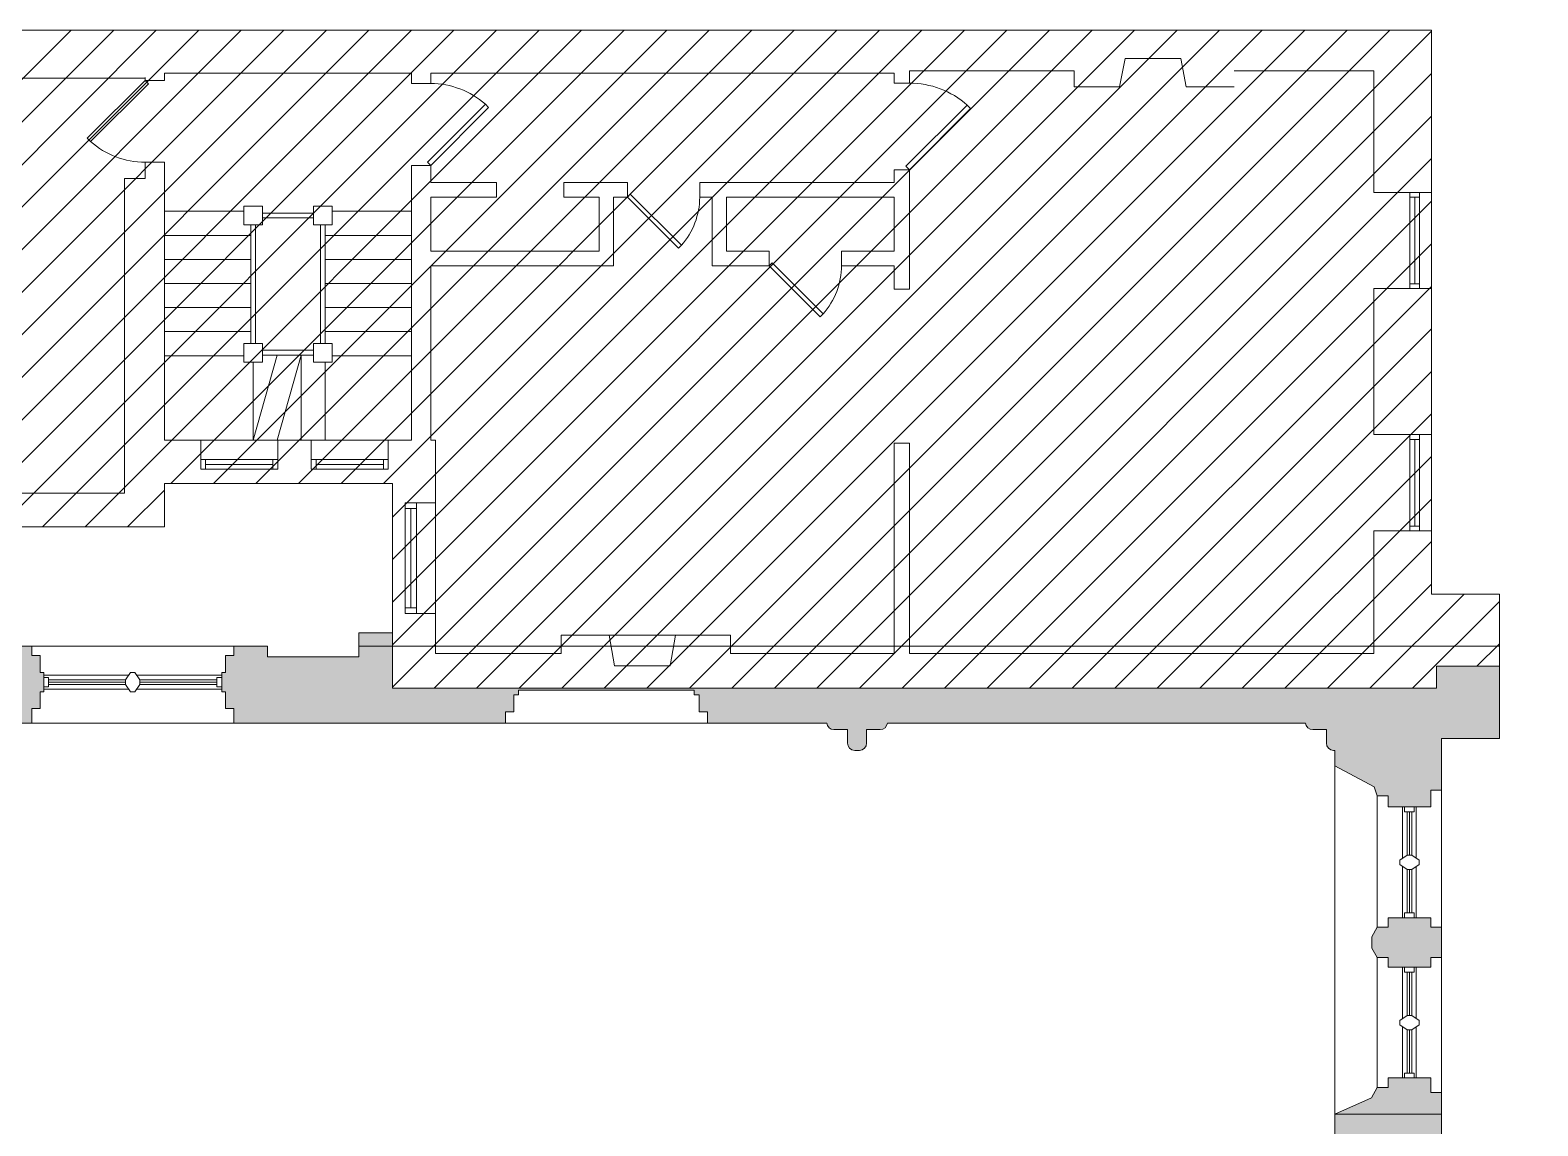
# Model space of a CAD drawing. Header units: inches. Extents: x 891 to 14187, y -1169 to 3232.
# Drawn here: x 9934 to 10560, y 2322 to 2777 of the extents above; entities that cross this region are included whole.
import ezdxf

# ---------------------------------------------------------------- set-up
doc = ezdxf.new("R2010")
doc.units = ezdxf.units.IN
doc.header["$MEASUREMENT"] = 0
for name, color, linetype, lineweight in [('A-Hatch', 7, 'Continuous', 9), ('A-RECTORY - NIC', 7, 'Continuous', 9), ('EX-EXT-CORE', 7, 'Continuous', 9), ('EX-Windows', 7, 'Continuous', 9), ('MUC-LOW_WALL', 7, 'Continuous', 9)]:
    doc.layers.add(name, color=color, linetype=linetype, lineweight=lineweight)

msp = doc.modelspace()

# ---------------------------------------------------------------- hatches: boundary and pattern name
at = {"layer": 'A-Hatch'}
h = msp.add_hatch(color=9, dxfattribs=at)
h.paths.add_polyline_path([(9479.18, 2477.93), (9481.14, 2477.93), (9481.92, 2478.03), (9482.64, 2478.33), (9483.26, 2478.81), (9483.74, 2479.43), (9484.04, 2480.15), (9484.14, 2480.93), (9484.14, 2486.57), (9489.78, 2486.57), (9490.51, 2486.66), (9491.2, 2486.93), (9491.8, 2487.36), (9492.28, 2487.92), (9492.61, 2488.57), (9492.77, 2489.3), (9538.17, 2489.3), (9538.17, 2495.27), (9541.67, 2495.27), (9541.67, 2502.28), (9543.17, 2502.28), (9543.17, 2510.28), (9541.67, 2510.28), (9541.67, 2517.3), (9538.17, 2517.3), (9538.17, 2521.3), (9504.17, 2521.3), (9504.17, 2571.53), (9500.17, 2571.53), (9500.17, 2575.53), (9489.62, 2575.53), (9489.62, 2571.53), (9485.62, 2571.53), (9485.62, 2547.59), (9484.54, 2546.51), (9478.52, 2552.53), (9477.65, 2551.43), (9476.53, 2550.57), (9475.25, 2550), (9473.86, 2549.75), (9472.46, 2549.85), (9471.12, 2550.28), (9469.93, 2551.02), (9453.57, 2534.66), (9457.1, 2531.13), (9453.57, 2527.59), (9462.35, 2518.81), (9461.49, 2517.97), (9460.87, 2516.95), (9460.52, 2515.8), (9460.46, 2514.6), (9460.7, 2513.43), (9461.21, 2512.35), (9461.98, 2511.42), (9462.95, 2510.72), (9464.07, 2510.28), (9465.26, 2510.12), (9466.45, 2510.26), (9467.57, 2510.69), (9467.54, 2489.57), (9467.64, 2488.8), (9467.94, 2488.07), (9468.42, 2487.45), (9469.04, 2486.97), (9469.76, 2486.67), (9470.54, 2486.57), (9476.18, 2486.57), (9476.18, 2480.93), (9476.28, 2480.15), (9476.58, 2479.43), (9477.06, 2478.81), (9477.68, 2478.33), (9478.41, 2478.03)])
h.paths.add_polyline_path([(9622.17, 2489.3), (9736.17, 2489.3), (9736.17, 2495.27), (9739.67, 2495.27), (9739.67, 2502.28), (9741.17, 2502.28), (9741.17, 2510.28), (9739.67, 2510.28), (9739.67, 2517.3), (9736.17, 2517.3), (9736.17, 2521.3), (9622.17, 2521.3), (9622.17, 2517.3), (9618.67, 2517.3), (9618.67, 2510.28), (9617.17, 2510.28), (9617.17, 2502.28), (9618.67, 2502.28), (9618.67, 2495.27), (9622.17, 2495.27)])
h.paths.add_polyline_path([(9934.17, 2489.3), (9934.17, 2495.27), (9937.67, 2495.27), (9937.67, 2502.28), (9939.17, 2502.28), (9939.17, 2510.28), (9937.67, 2510.28), (9937.67, 2517.3), (9934.17, 2517.3), (9934.17, 2521.3), (9820.17, 2521.3), (9820.17, 2517.3), (9816.67, 2517.3), (9816.67, 2510.28), (9815.17, 2510.28), (9815.17, 2502.28), (9816.67, 2502.28), (9816.67, 2495.27), (9820.17, 2495.27), (9820.17, 2489.3)])
msp.add_hatch(color=9, dxfattribs=at).paths.add_polyline_path([(10497.86, 2454.44), (10515.58, 2454.44), (10515.58, 2461.44), (10520.08, 2461.44), (10520.08, 2482.86), (10544.08, 2482.86), (10544.08, 2512.86), (10517.99, 2512.86), (10517.99, 2503.72), (10084.17, 2503.72), (10084.17, 2526.8), (10070.17, 2526.8), (10070.17, 2516.8), (10032.17, 2516.8), (10032.17, 2521.3), (10018.17, 2521.3), (10018.17, 2517.3), (10014.67, 2517.3), (10014.67, 2510.28), (10013.17, 2510.28), (10013.17, 2502.28), (10014.67, 2502.28), (10014.67, 2495.27), (10018.17, 2495.27), (10018.17, 2489.3), (10131, 2489.3), (10131, 2493.97), (10134.5, 2493.97), (10134.5, 2500.99), (10136.5, 2500.99), (10136.5, 2502.99), (10209.5, 2502.99), (10209.5, 2500.99), (10211.5, 2500.99), (10211.5, 2493.97), (10215, 2493.97), (10215, 2489.3), (10264.55, 2489.3), (10264.72, 2488.56), (10265.04, 2487.92), (10265.52, 2487.36), (10266.12, 2486.93), (10266.81, 2486.66), (10267.54, 2486.57), (10273.18, 2486.57), (10273.18, 2480.93), (10273.28, 2480.15), (10273.58, 2479.43), (10274.06, 2478.81), (10274.68, 2478.33), (10275.41, 2478.03), (10276.18, 2477.93), (10278.14, 2477.93), (10278.92, 2478.03), (10279.64, 2478.33), (10280.26, 2478.81), (10280.74, 2479.43), (10281.04, 2480.15), (10281.14, 2480.93), (10281.14, 2486.57), (10286.78, 2486.57), (10287.51, 2486.66), (10288.2, 2486.93), (10288.8, 2487.36), (10289.28, 2487.92), (10289.61, 2488.57), (10289.77, 2489.3), (10463.55, 2489.3), (10463.72, 2488.56), (10464.04, 2487.92), (10464.52, 2487.36), (10465.12, 2486.93), (10465.81, 2486.66), (10466.54, 2486.57), (10472.18, 2486.57), (10472.18, 2480.93), (10472.28, 2480.15), (10472.58, 2479.43), (10473.06, 2478.81), (10473.68, 2478.33), (10474.41, 2478.03), (10475.18, 2477.93), (10475.65, 2477.93), (10475.65, 2471.56), (10491.99, 2462.76), (10493.36, 2459), (10497.86, 2459)])
h = msp.add_hatch(color=9, dxfattribs=at)
h.paths.add_polyline_path([(10486.08, 1601.86), (10546.08, 1601.86), (10546.08, 1661.86), (10522.08, 1661.86), (10522.08, 1684.23), (10517.58, 1684.23), (10517.58, 1690.23), (10497.86, 1690.23), (10497.86, 1686.23), (10493.36, 1686.23), (10490.91, 1681.93), (10475.65, 1673.11), (10475.65, 1668.14), (10474.91, 1668.16), (10474.19, 1668), (10473.53, 1667.68), (10472.97, 1667.2), (10472.54, 1666.59), (10472.27, 1665.91), (10472.18, 1665.17), (10472.18, 1659.53), (10466.54, 1659.53), (10465.76, 1659.43), (10465.04, 1659.13), (10464.42, 1658.65), (10463.94, 1658.03), (10463.64, 1657.31), (10463.54, 1656.53), (10414.17, 1656.53), (10414.17, 1651.86), (10410.67, 1651.86), (10410.67, 1644.84), (10409.17, 1644.84), (10409.17, 1636.84), (10410.67, 1636.84), (10410.67, 1629.83), (10414.17, 1629.83), (10414.17, 1623.86), (10486.08, 1623.86)])
h.paths.add_polyline_path([(9862.08, 1601.86), (9896.08, 1601.86), (9896.08, 1623.86), (9934.17, 1623.86), (9934.17, 1629.83), (9937.67, 1629.83), (9937.67, 1636.84), (9939.17, 1636.84), (9939.17, 1644.84), (9937.67, 1644.84), (9937.67, 1651.86), (9934.17, 1651.86), (9934.17, 1656.53), (9820.17, 1656.53), (9820.17, 1651.86), (9816.67, 1651.86), (9816.67, 1644.84), (9815.17, 1644.84), (9815.17, 1636.84), (9816.67, 1636.84), (9816.67, 1629.83), (9820.17, 1629.83), (9820.17, 1623.86), (9862.08, 1623.86)])
h.paths.add_polyline_path([(10096.08, 1601.86), (10096.08, 1623.86), (10132.17, 1623.86), (10132.17, 1629.83), (10135.67, 1629.83), (10135.67, 1636.84), (10137.17, 1636.84), (10137.17, 1644.84), (10135.67, 1644.84), (10135.67, 1651.86), (10132.17, 1651.86), (10132.17, 1656.53), (10018.17, 1656.53), (10018.17, 1651.86), (10014.67, 1651.86), (10014.67, 1644.84), (10013.17, 1644.84), (10013.17, 1636.84), (10014.67, 1636.84), (10014.67, 1629.83), (10018.17, 1629.83), (10018.17, 1623.86), (10062.08, 1623.86), (10062.08, 1601.86)])
h.paths.add_polyline_path([(9662.08, 1601.86), (9696.08, 1601.86), (9696.08, 1623.86), (9736.17, 1623.86), (9736.17, 1629.83), (9739.67, 1629.83), (9739.67, 1636.84), (9741.17, 1636.84), (9741.17, 1644.84), (9739.67, 1644.84), (9739.67, 1651.86), (9736.17, 1651.86), (9736.17, 1656.53), (9622.17, 1656.53), (9622.17, 1651.86), (9618.67, 1651.86), (9618.67, 1644.84), (9617.17, 1644.84), (9617.17, 1636.84), (9618.67, 1636.84), (9618.67, 1629.83), (9622.17, 1629.83), (9622.17, 1623.86), (9662.08, 1623.86)])
h.paths.add_polyline_path([(10262.08, 1601.86), (10296.08, 1601.86), (10296.08, 1623.86), (10330.17, 1623.86), (10330.17, 1629.83), (10333.67, 1629.83), (10333.67, 1636.84), (10335.17, 1636.84), (10335.17, 1644.84), (10333.67, 1644.84), (10333.67, 1651.86), (10330.17, 1651.86), (10330.17, 1656.53), (10288.78, 1656.53), (10288.68, 1657.31), (10288.38, 1658.03), (10287.9, 1658.65), (10287.28, 1659.13), (10286.56, 1659.43), (10285.78, 1659.53), (10280.14, 1659.53), (10280.14, 1665.17), (10280.04, 1665.95), (10279.74, 1666.67), (10279.26, 1667.29), (10278.64, 1667.77), (10277.92, 1668.07), (10277.14, 1668.17), (10275.18, 1668.17), (10274.41, 1668.07), (10273.68, 1667.77), (10273.06, 1667.29), (10272.58, 1666.67), (10272.28, 1665.95), (10272.18, 1665.17), (10272.18, 1659.53), (10266.54, 1659.53), (10265.76, 1659.43), (10265.04, 1659.13), (10264.42, 1658.65), (10263.94, 1658.03), (10263.64, 1657.31), (10263.54, 1656.53), (10216.17, 1656.53), (10216.17, 1651.86), (10212.67, 1651.86), (10212.67, 1644.84), (10211.17, 1644.84), (10211.17, 1636.84), (10212.67, 1636.84), (10212.67, 1629.83), (10216.17, 1629.83), (10216.17, 1623.86), (10262.08, 1623.86)])
h.paths.add_polyline_path([(10497.86, 1736.23), (10517.58, 1736.23), (10517.58, 1740.23), (10522.08, 1740.23), (10522.08, 1752.82), (10517.58, 1752.82), (10517.58, 1756.82), (10497.86, 1756.82), (10497.86, 1752.82), (10493.36, 1752.82), (10491.07, 1748.85), (10491.07, 1744.19), (10493.36, 1740.23), (10497.86, 1740.23)])
h.paths.add_polyline_path([(10499.39, 1802.82), (10517.58, 1802.82), (10517.58, 1809.82), (10522.08, 1809.82), (10522.08, 1831.23), (10560.08, 1831.23), (10560.08, 1912.23), (10520.08, 1912.23), (10520.08, 1955.23), (10534.08, 1955.23), (10534.08, 1952.23), (10554.08, 1952.23), (10554.08, 1983.23), (10535.08, 1983.23), (10535.08, 1993.23), (10517.08, 1993.23), (10517.08, 2002.23), (10499.08, 2002.23), (10499.08, 2012.23), (10485.65, 2012.23), (10485.65, 2133.89), (10499.08, 2133.89), (10499.08, 2143.89), (10517.08, 2143.89), (10517.08, 2152.89), (10535.08, 2152.89), (10535.08, 2162.89), (10554.08, 2162.89), (10554.08, 2193.89), (10534.08, 2193.89), (10534.08, 2190.89), (10520.08, 2190.89), (10520.08, 2235.89), (10560.08, 2235.89), (10560.08, 2316.89), (10520.08, 2316.89), (10520.08, 2335.86), (10515.58, 2335.86), (10515.58, 2341.86), (10497.86, 2341.86), (10497.86, 2337.86), (10493.36, 2337.86), (10490.91, 2333.55), (10475.65, 2326.74), (10475.65, 2306.14), (10474.91, 2306.16), (10474.19, 2306), (10473.53, 2305.68), (10472.97, 2305.2), (10472.54, 2304.59), (10472.27, 2303.91), (10472.18, 2303.17), (10472.18, 2297.53), (10466.54, 2297.53), (10465.76, 2297.43), (10465.04, 2297.13), (10464.42, 2296.65), (10463.94, 2296.03), (10463.64, 2295.31), (10463.54, 2294.53), (10463.11, 2293.96), (10462.83, 2293.31), (10462.71, 2292.61), (10462.76, 2291.9), (10462.97, 2291.22), (10463.34, 2290.61), (10463.84, 2290.1), (10464.45, 2289.73), (10465.13, 2289.51), (10465.84, 2289.46), (10466.54, 2289.57), (10472.18, 2289.57), (10472.18, 2283.93), (10472.27, 2283.2), (10472.54, 2282.51), (10472.97, 2281.91), (10473.53, 2281.43), (10474.19, 2281.1), (10474.91, 2280.94), (10475.65, 2280.97), (10475.65, 1862.14), (10474.91, 1862.16), (10474.19, 1862), (10473.53, 1861.68), (10472.97, 1861.2), (10472.54, 1860.59), (10472.27, 1859.91), (10472.18, 1859.17), (10472.18, 1853.53), (10466.54, 1853.53), (10465.76, 1853.43), (10465.04, 1853.13), (10464.42, 1852.65), (10463.94, 1852.03), (10463.64, 1851.31), (10463.54, 1850.53), (10463.11, 1849.96), (10462.83, 1849.31), (10462.71, 1848.61), (10462.76, 1847.9), (10462.97, 1847.22), (10463.34, 1846.61), (10463.84, 1846.1), (10464.45, 1845.73), (10465.13, 1845.51), (10465.84, 1845.46), (10466.54, 1845.57), (10472.18, 1845.57), (10472.18, 1839.93), (10472.27, 1839.2), (10472.54, 1838.51), (10472.97, 1837.91), (10473.53, 1837.43), (10474.19, 1837.1), (10474.91, 1836.94), (10475.65, 1836.97), (10475.65, 1819.93), (10491.99, 1811.13), (10493.36, 1807.37), (10497.86, 1807.37), (10497.86, 1802.82)])
h.paths.add_polyline_path([(10515.58, 2387.86), (10515.58, 2391.86), (10520.08, 2391.86), (10520.08, 2404.44), (10515.58, 2404.44), (10515.58, 2408.44), (10497.86, 2408.44), (10497.86, 2404.44), (10493.36, 2404.44), (10491.07, 2400.48), (10491.07, 2395.82), (10493.36, 2391.86), (10497.86, 2391.86), (10497.86, 2387.86)])

# ---------------------------------------------------------------- linework, layer by layer
at = {"layer": 'A-RECTORY - NIC', "color": 8}
for p, q in [((9584.43, 2777.15), (10447.89, 2777.15)), ((10515.89, 2777.15), (9584.43, 2777.15)), ((9744.2, 2570.8), (9950.55, 2777.15)), ((9761.88, 2570.8), (9968.23, 2777.15)), ((9779.56, 2570.8), (9985.91, 2777.15)), ((9797.24, 2570.8), (10003.59, 2777.15)), ((9814.92, 2570.8), (10021.27, 2777.15)), ((9832.59, 2570.8), (10038.94, 2777.15)), ((9850.27, 2570.8), (10056.62, 2777.15)), ((9867.95, 2570.8), (10074.3, 2777.15)), ((9885.63, 2570.8), (10091.98, 2777.15)), ((9903.3, 2570.8), (10109.65, 2777.15)), ((9920.98, 2570.8), (10127.33, 2777.15)), ((9938.66, 2570.8), (10145.01, 2777.15)), ((9956.34, 2570.8), (10162.69, 2777.15)), ((9992.01, 2588.8), (10180.36, 2777.15)), ((10009.69, 2588.8), (10198.04, 2777.15)), ((10027.37, 2588.8), (10215.72, 2777.15)), ((10045.05, 2588.8), (10233.4, 2777.15)), ((10062.73, 2588.8), (10251.08, 2777.15)), ((10080.4, 2588.8), (10268.75, 2777.15)), ((10084.17, 2574.88), (10286.43, 2777.15)), ((10084.17, 2557.2), (10304.11, 2777.15)), ((10084.17, 2539.53), (10321.79, 2777.15)), ((10084.17, 2521.85), (10339.46, 2777.15)), ((10084.17, 2504.17), (10357.14, 2777.15)), ((10101.39, 2503.72), (10374.82, 2777.15)), ((10119.07, 2503.72), (10392.5, 2777.15)), ((10136.75, 2503.72), (10410.17, 2777.15)), ((10154.42, 2503.72), (10427.85, 2777.15)), ((10172.1, 2503.72), (10445.53, 2777.15)), ((10189.78, 2503.72), (10463.21, 2777.15)), ((10207.46, 2503.72), (10480.88, 2777.15)), ((10225.13, 2503.72), (10498.56, 2777.15)), ((10242.81, 2503.72), (10515.89, 2776.79)), ((10447.89, 2777.15), (10515.89, 2777.15)), ((10515.89, 2777.15), (10515.89, 2709.77)), ((10515.89, 2542.86), (10515.89, 2777.15)), ((10386.29, 2753.65), (10388.53, 2765.32)), ((10388.53, 2765.32), (10411.73, 2765.32)), ((10411.73, 2765.32), (10413.97, 2753.65)), ((9593.75, 2757.15), (9981.31, 2757.15)), ((9981.31, 2757.46), (9981.31, 2756.25)), ((9989.31, 2756.25), (9989.31, 2759.23)), ((9989.31, 2759.23), (10092.01, 2759.23)), ((10092.01, 2759.23), (10092.01, 2754.98)), ((10100.01, 2754.98), (10100.01, 2759.28)), ((10100.01, 2759.28), (10292.54, 2759.28)), ((10260.49, 2503.72), (10515.89, 2759.11)), ((10292.54, 2759.28), (10292.54, 2755.17)), ((10298.89, 2755.17), (10298.89, 2760.28)), ((10298.89, 2760.28), (10367.35, 2760.28)), ((10367.35, 2760.28), (10367.35, 2753.65)), ((10491.9, 2760.28), (10433.85, 2760.28)), ((10491.9, 2709.77), (10491.9, 2760.28)), ((9981.31, 2756.25), (9989.31, 2756.25)), ((10092.01, 2754.98), (10100.01, 2754.98)), ((10292.54, 2755.17), (10298.89, 2755.17)), ((10367.35, 2753.65), (10386.29, 2753.65)), ((10413.97, 2753.65), (10433.85, 2753.65)), ((10278.17, 2503.72), (10515.89, 2741.43)), ((9981.31, 2715.46), (9981.31, 2722.25)), ((9981.31, 2722.25), (9989.31, 2722.25)), ((9989.31, 2722.25), (9989.31, 2606.77)), ((10100.01, 2720.98), (10092.01, 2720.98)), ((10092.01, 2720.98), (10092.01, 2606.77)), ((10100.01, 2713.79), (10100.01, 2720.98)), ((10295.84, 2503.72), (10515.89, 2723.76)), ((9972.7, 2584.75), (9972.7, 2715.46)), ((9972.7, 2715.46), (9981.31, 2715.46)), ((10127.29, 2713.79), (10100.01, 2713.79)), ((10127.29, 2707.79), (10127.29, 2713.79)), ((10181.77, 2713.79), (10155.29, 2713.79)), ((10155.29, 2713.79), (10155.29, 2707.79)), ((10181.77, 2707.79), (10181.77, 2713.79)), ((10211.77, 2713.79), (10292.54, 2713.79)), ((10211.77, 2707.79), (10211.77, 2713.79)), ((10292.54, 2713.79), (10292.54, 2719.17)), ((10292.54, 2719.17), (10298.89, 2719.17)), ((10298.89, 2719.17), (10298.89, 2669.59)), ((10100.01, 2685.3), (10100.01, 2707.79)), ((10100.01, 2707.79), (10127.29, 2707.79)), ((10155.29, 2707.79), (10170.01, 2707.79)), ((10170.01, 2707.79), (10170.01, 2685.3)), ((10176.01, 2679.3), (10176.01, 2707.79)), ((10176.01, 2707.79), (10181.77, 2707.79)), ((10216.95, 2707.79), (10211.77, 2707.79)), ((10216.95, 2679.3), (10216.95, 2707.79)), ((10292.54, 2707.79), (10222.95, 2707.79)), ((10222.95, 2707.79), (10222.95, 2685.3)), ((10292.54, 2685.3), (10292.54, 2707.79)), ((10515.89, 2709.77), (10491.9, 2709.77)), ((10510.9, 2709.77), (10506.9, 2709.77)), ((10506.9, 2709.77), (10506.9, 2669.77)), ((10506.9, 2707.77), (10510.9, 2707.77)), ((10508.9, 2671.77), (10508.9, 2707.77)), ((10510.9, 2669.77), (10510.9, 2709.77)), ((9989.31, 2701.9), (10022.29, 2701.9)), ((10030.05, 2704), (10022.29, 2704)), ((10022.29, 2704), (10022.29, 2696.24)), ((10030.05, 2696.24), (10030.05, 2704)), ((10030.05, 2701.12), (10051.27, 2701.12)), ((10051.27, 2704), (10059.03, 2704)), ((10051.27, 2696.24), (10051.27, 2704)), ((10059.03, 2704), (10059.03, 2696.24)), ((10092.01, 2701.9), (10059.03, 2701.9)), ((10313.52, 2503.72), (10515.89, 2706.08)), ((10022.29, 2696.24), (10030.05, 2696.24)), ((10025.17, 2696.24), (10025.17, 2647.03)), ((10027.17, 2647.03), (10027.17, 2696.24)), ((10030.05, 2699.12), (10051.27, 2699.12)), ((10059.03, 2696.24), (10051.27, 2696.24)), ((10054.15, 2647.03), (10054.15, 2696.24)), ((10056.15, 2696.24), (10056.15, 2647.03)), ((9989.31, 2691.9), (10025.17, 2691.9)), ((10092.01, 2691.9), (10056.15, 2691.9)), ((10331.2, 2503.72), (10515.89, 2688.4)), ((9989.31, 2681.9), (10025.17, 2681.9)), ((10092.01, 2681.9), (10056.15, 2681.9)), ((10170.01, 2685.3), (10100.01, 2685.3)), ((10222.95, 2685.3), (10240.67, 2685.3)), ((10240.67, 2685.3), (10240.67, 2679.3)), ((10270.67, 2679.3), (10270.67, 2685.3)), ((10270.67, 2685.3), (10292.54, 2685.3)), ((10100.01, 2606.77), (10100.01, 2679.3)), ((10100.01, 2679.3), (10176.01, 2679.3)), ((10240.67, 2679.3), (10216.95, 2679.3)), ((10292.54, 2679.3), (10270.67, 2679.3)), ((10292.54, 2669.59), (10292.54, 2679.3)), ((9989.31, 2671.9), (10025.17, 2671.9)), ((10092.01, 2671.9), (10056.15, 2671.9)), ((10298.89, 2669.59), (10292.54, 2669.59)), ((10348.88, 2503.72), (10515.89, 2670.72)), ((10515.89, 2669.77), (10491.9, 2669.77)), ((10491.9, 2669.77), (10491.9, 2609.11)), ((10506.9, 2671.77), (10510.9, 2671.77)), ((10506.9, 2669.77), (10510.9, 2669.77)), ((10515.89, 2609.11), (10515.89, 2669.77)), ((9989.31, 2661.9), (10025.17, 2661.9)), ((10092.01, 2661.9), (10056.15, 2661.9)), ((9989.31, 2651.9), (10025.17, 2651.9)), ((10092.01, 2651.9), (10056.15, 2651.9)), ((10366.55, 2503.72), (10515.89, 2653.05)), ((10030.05, 2647.03), (10022.29, 2647.03)), ((10022.29, 2647.03), (10022.29, 2639.27)), ((10030.05, 2639.27), (10030.05, 2647.03)), ((10030.05, 2644.15), (10051.27, 2644.15)), ((10051.27, 2647.03), (10059.03, 2647.03)), ((10051.27, 2639.27), (10051.27, 2647.03)), ((10059.03, 2647.03), (10059.03, 2639.27)), ((9989.31, 2641.9), (10022.29, 2641.9)), ((10022.29, 2639.27), (10030.05, 2639.27)), ((10026.17, 2606.77), (10036.17, 2642.15)), ((10026.17, 2639.27), (10026.17, 2606.77)), ((10030.05, 2642.15), (10051.27, 2642.15)), ((10046.17, 2642.15), (10036.17, 2606.77)), ((10046.17, 2606.77), (10046.17, 2642.15)), ((10059.03, 2639.27), (10051.27, 2639.27)), ((10056.17, 2639.27), (10056.17, 2606.77)), ((10092.01, 2641.9), (10059.03, 2641.9)), ((10384.23, 2503.72), (10515.89, 2635.37)), ((10401.91, 2503.72), (10515.89, 2617.69)), ((9989.31, 2606.77), (10004.39, 2606.77)), ((10036.39, 2606.77), (10004.39, 2606.77)), ((10004.39, 2606.77), (10004.39, 2598.77)), ((10050.35, 2606.77), (10036.39, 2606.77)), ((10036.39, 2606.77), (10036.39, 2598.77)), ((10082.35, 2606.77), (10050.35, 2606.77)), ((10050.35, 2598.77), (10050.35, 2606.77)), ((10092.01, 2606.77), (10082.35, 2606.77)), ((10082.35, 2606.77), (10082.35, 2598.77)), ((10102.01, 2606.77), (10100.01, 2606.77)), ((10102.01, 2580.8), (10102.01, 2606.77)), ((10491.9, 2609.11), (10515.89, 2609.11)), ((10510.9, 2609.11), (10506.9, 2609.11)), ((10506.9, 2609.11), (10506.9, 2569.11)), ((10506.9, 2607.11), (10510.9, 2607.11)), ((10508.9, 2571.11), (10508.9, 2607.11)), ((10510.9, 2569.11), (10510.9, 2609.11)), ((10292.54, 2518.14), (10292.54, 2605.59)), ((10292.54, 2605.59), (10298.89, 2605.59)), ((10298.89, 2605.59), (10298.89, 2518.14)), ((10036.39, 2598.77), (10004.39, 2598.77)), ((10004.39, 2598.77), (10004.39, 2594.77)), ((10004.39, 2594.77), (10036.39, 2594.77)), ((10006.39, 2598.77), (10006.39, 2594.77)), ((10006.39, 2596.77), (10034.39, 2596.77)), ((10034.39, 2598.77), (10034.39, 2594.77)), ((10036.39, 2594.77), (10036.39, 2598.77)), ((10082.35, 2598.77), (10050.35, 2598.77)), ((10050.35, 2598.77), (10050.35, 2594.77)), ((10050.35, 2594.77), (10082.35, 2594.77)), ((10052.35, 2598.77), (10052.35, 2594.77)), ((10052.35, 2596.77), (10080.35, 2596.77)), ((10080.35, 2598.77), (10080.35, 2594.77)), ((10082.35, 2594.77), (10082.35, 2598.77)), ((10419.59, 2503.72), (10515.89, 2600.01)), ((9989.31, 2570.8), (9989.31, 2588.8)), ((9989.31, 2588.8), (10084.17, 2588.8)), ((10084.17, 2588.8), (10084.17, 2503.72)), ((9591.45, 2584.75), (9972.7, 2584.75)), ((9974.01, 2570.8), (9989.31, 2586.09)), ((10437.27, 2503.72), (10515.89, 2582.34)), ((10089.31, 2534.8), (10089.31, 2580.8)), ((10089.31, 2580.8), (10094.01, 2580.8)), ((10094.01, 2578.45), (10089.31, 2578.45)), ((10091.66, 2537.16), (10091.66, 2578.45)), ((10094.01, 2580.8), (10102.01, 2580.8)), ((10094.01, 2580.8), (10094.01, 2534.8)), ((10102.01, 2580.8), (10102.01, 2534.8)), ((9580.92, 2570.8), (9989.31, 2570.8)), ((10491.9, 2518.14), (10491.9, 2569.11)), ((10491.9, 2569.11), (10515.89, 2569.11)), ((10506.9, 2571.11), (10510.9, 2571.11)), ((10506.9, 2569.11), (10510.9, 2569.11)), ((10515.89, 2569.11), (10515.89, 2542.86)), ((10454.94, 2503.72), (10515.89, 2564.66)), ((10472.62, 2503.72), (10515.89, 2546.98)), ((10490.3, 2503.72), (10529.44, 2542.86)), ((10507.98, 2503.72), (10544.08, 2539.82)), ((10544.08, 2542.86), (10515.89, 2542.86)), ((10544.08, 2512.86), (10544.08, 2542.86)), ((10094.01, 2537.16), (10089.31, 2537.16)), ((10094.01, 2534.8), (10089.31, 2534.8)), ((10094.01, 2534.8), (10102.01, 2534.8)), ((10102.01, 2534.8), (10102.01, 2518.14)), ((10154.13, 2518.14), (10154.13, 2525.77)), ((10154.13, 2525.77), (10174.08, 2525.77)), ((10174.08, 2525.77), (10201.75, 2525.77)), ((10174.08, 2525.77), (10176.31, 2513.1)), ((10199.52, 2513.1), (10201.75, 2525.77)), ((10201.75, 2525.77), (10224.63, 2525.77)), ((10224.63, 2525.77), (10224.63, 2518.14)), ((10534.79, 2512.86), (10544.08, 2522.14)), ((10102.01, 2518.14), (10154.13, 2518.14)), ((10176.31, 2513.1), (10199.52, 2513.1)), ((10224.63, 2518.14), (10292.54, 2518.14)), ((10298.89, 2518.14), (10491.9, 2518.14)), ((10517.99, 2503.72), (10517.99, 2512.86)), ((10517.99, 2512.86), (10544.08, 2512.86)), ((10084.17, 2503.72), (10112.17, 2503.72)), ((10112.17, 2503.72), (10517.99, 2503.72))]:
    msp.add_line(p, q, dxfattribs=at)
for points in [[(9981.31, 2756.25), (9957.27, 2732.21), (9958.61, 2730.87), (9982.65, 2754.91)], [(9981.31, 2756.25), (9957.27, 2732.21), (9958.61, 2730.87), (9982.65, 2754.91)], [(10100.01, 2720.98), (10124.05, 2745.02), (10122.72, 2746.36), (10098.68, 2722.31)], [(10298.89, 2719.17), (10324.34, 2744.63), (10322.93, 2746.04), (10297.47, 2720.58)], [(10181.77, 2707.79), (10202.98, 2686.58), (10204.16, 2687.76), (10182.94, 2708.97)], [(10240.67, 2679.3), (10261.88, 2658.09), (10263.06, 2659.27), (10241.85, 2680.48)]]:
    msp.add_lwpolyline(points, close=True, dxfattribs=at)
for centre, radius, start, end in [((10099.94, 2720.58), 34.4, 48.53467, 89.87623), ((10298.81, 2718.74), 36.43, 48.53467, 89.87623), ((9981.39, 2756.65), 34.4, 228.53467, 269.87623), ((9981.39, 2756.65), 34.4, 228.53467, 269.87623), ((10181.41, 2707.86), 30.36, 318.53467, 359.87623), ((10240.31, 2679.37), 30.36, 318.53467, 359.87623)]:
    msp.add_arc(centre, radius, start, end, dxfattribs=at)
at = {"layer": 'EX-EXT-CORE', "color": 8}
for p, q in [((10070.17, 2521.3), (10544.08, 2521.3)), ((10463.55, 2489.3), (10289.77, 2489.3))]:
    msp.add_line(p, q, dxfattribs=at)
at = {"layer": 'EX-EXT-CORE', "color": 8, "flags": 128}
for points in [[(9580.92, 2570.8), (9989.31, 2570.8), (9989.31, 2588.8), (10084.17, 2588.8), (10084.17, 2526.8), (10070.17, 2526.8), (10070.17, 2516.8), (10032.17, 2516.8), (10032.17, 2521.3), (10018.17, 2521.3), (9934.17, 2521.3), (9934.17, 2517.3), (9937.67, 2517.3), (9937.67, 2510.28), (9939.17, 2510.28), (9939.17, 2502.28), (9937.67, 2502.28), (9937.67, 2495.27), (9934.17, 2495.27), (9934.17, 2489.3), (9820.17, 2489.3)], [(10475.18, 2477.93), (10475.65, 2477.93), (10475.65, 2471.56), (10491.99, 2462.76), (10493.36, 2459), (10497.86, 2459), (10497.86, 2454.44), (10515.58, 2454.44), (10515.58, 2461.44), (10520.08, 2461.44), (10520.08, 2482.86), (10544.08, 2482.86), (10544.08, 2542.86), (10515.89, 2542.86)], [(9820.17, 2521.3), (9934.17, 2521.3)], [(10018.17, 2521.3), (10018.17, 2517.3), (10014.67, 2517.3), (10014.67, 2510.28), (10013.17, 2510.28), (10013.17, 2502.28), (10014.67, 2502.28), (10014.67, 2495.27), (10018.17, 2495.27), (10018.17, 2489.3)], [(10264.55, 2489.3), (10215, 2489.3), (10215, 2493.97), (10211.5, 2493.97), (10211.5, 2500.99), (10209.5, 2500.99), (10209.5, 2502.99), (10136.5, 2502.99), (10136.5, 2500.99), (10134.5, 2500.99), (10134.5, 2493.97), (10131, 2493.97), (10131, 2489.3), (10017.67, 2489.3)], [(10267.54, 2486.57), (10273.18, 2486.57), (10273.18, 2480.93)], [(10281.14, 2480.93), (10281.14, 2486.57), (10286.78, 2486.57)], [(10466.54, 2486.57), (10472.18, 2486.57), (10472.18, 2480.93)], [(10276.18, 2477.93), (10277.16, 2477.93), (10278.14, 2477.93)], [(10475.65, 2306.17), (10475.65, 2326.74), (10490.91, 2333.55), (10493.36, 2337.86), (10497.86, 2337.86), (10497.86, 2341.86), (10515.58, 2341.86), (10515.58, 2335.86), (10520.08, 2335.86), (10520.08, 2316.89)]]:
    msp.add_lwpolyline(points, dxfattribs=at)
msp.add_lwpolyline([(10520.08, 2391.86), (10515.58, 2391.86), (10515.58, 2387.86), (10497.86, 2387.86), (10497.86, 2391.86), (10493.36, 2391.86), (10491.07, 2395.82), (10491.07, 2400.48), (10493.36, 2404.44), (10497.86, 2404.44), (10497.86, 2408.44), (10515.58, 2408.44), (10515.58, 2404.44), (10520.08, 2404.44)], close=True, dxfattribs=at)
at = {"layer": 'EX-EXT-CORE', "color": 8}
for centre, start, end in [((10267.54, 2489.57), 185.30293, 270), ((10286.78, 2489.57), 270, 354.69707), ((10466.54, 2489.57), 185.30293, 270), ((10276.18, 2480.93), 180, 270), ((10278.14, 2480.93), 270, 0), ((10475.18, 2480.93), 180, 270)]:
    msp.add_arc(centre, 3, start, end, dxfattribs=at)
at = {"layer": 'EX-Windows', "color": 8}
for p, q in [((9974.47, 2509.14), (9939.17, 2509.14)), ((9941.17, 2508.28), (9939.17, 2508.28)), ((9939.17, 2508.28), (9939.17, 2504.28)), ((9941.17, 2504.28), (9941.17, 2508.28)), ((9941.17, 2507.28), (9973.17, 2507.28)), ((9941.17, 2506.28), (9973.17, 2506.28)), ((9973.17, 2507.28), (9975.27, 2510.28)), ((9973.17, 2507.28), (9973.17, 2505.28)), ((9975.27, 2510.28), (9977.07, 2510.28)), ((9977.07, 2510.28), (9979.17, 2507.28)), ((10013.17, 2509.14), (9977.87, 2509.14)), ((9979.17, 2507.28), (10011.17, 2507.28)), ((9979.17, 2507.28), (9979.17, 2505.28)), ((9979.17, 2506.28), (10011.17, 2506.28)), ((10013.17, 2508.28), (10011.17, 2508.28)), ((10011.17, 2508.28), (10011.17, 2504.28)), ((10013.17, 2504.28), (10013.17, 2508.28)), ((9939.17, 2504.28), (9941.17, 2504.28)), ((9939.17, 2503.42), (9974.47, 2503.42)), ((9941.17, 2505.28), (9973.17, 2505.28)), ((9973.17, 2505.28), (9975.27, 2502.28)), ((9975.27, 2502.28), (9977.07, 2502.28)), ((9977.07, 2502.28), (9979.17, 2505.28)), ((9977.87, 2503.42), (10013.17, 2503.42)), ((9979.17, 2505.28), (10011.17, 2505.28)), ((10011.17, 2504.28), (10013.17, 2504.28)), ((10018.17, 2489.3), (9934.17, 2489.3)), ((10131, 2489.3), (10215, 2489.3)), ((10475.65, 2326.74), (10475.65, 2471.56)), ((10493.36, 2459), (10493.36, 2404.44)), ((10520.08, 2461.44), (10520.08, 2404.44)), ((10503.86, 2454.44), (10503.86, 2433.14)), ((10504.72, 2454.44), (10504.72, 2452.44)), ((10508.72, 2454.44), (10504.72, 2454.44)), ((10504.72, 2452.44), (10508.72, 2452.44)), ((10505.72, 2434.44), (10505.72, 2452.44)), ((10506.72, 2434.44), (10506.72, 2452.44)), ((10507.72, 2434.44), (10507.72, 2452.44)), ((10508.72, 2452.44), (10508.72, 2454.44)), ((10509.58, 2433.14), (10509.58, 2454.44)), ((10502.72, 2432.34), (10505.72, 2434.44)), ((10502.72, 2430.54), (10502.72, 2432.34)), ((10505.72, 2434.44), (10507.72, 2434.44)), ((10510.72, 2432.34), (10507.72, 2434.44)), ((10510.72, 2430.54), (10510.72, 2432.34)), ((10505.72, 2428.44), (10502.72, 2430.54)), ((10503.86, 2429.74), (10503.86, 2408.44)), ((10505.72, 2410.44), (10505.72, 2428.44)), ((10505.72, 2428.44), (10507.72, 2428.44)), ((10506.72, 2410.44), (10506.72, 2428.44)), ((10507.72, 2428.44), (10510.72, 2430.54)), ((10507.72, 2410.44), (10507.72, 2428.44)), ((10509.58, 2408.44), (10509.58, 2429.74)), ((10504.72, 2410.44), (10504.72, 2408.44)), ((10508.72, 2410.44), (10504.72, 2410.44)), ((10504.72, 2408.44), (10508.72, 2408.44)), ((10508.72, 2408.44), (10508.72, 2410.44)), ((10493.36, 2337.86), (10493.36, 2391.86)), ((10503.86, 2387.86), (10503.86, 2366.56)), ((10504.72, 2387.86), (10504.72, 2385.86)), ((10508.72, 2387.86), (10504.72, 2387.86)), ((10508.72, 2385.86), (10508.72, 2387.86)), ((10509.58, 2366.56), (10509.58, 2387.86)), ((10520.08, 2335.86), (10520.08, 2391.86)), ((10504.72, 2385.86), (10508.72, 2385.86)), ((10505.72, 2367.86), (10505.72, 2385.86)), ((10506.72, 2367.86), (10506.72, 2385.86)), ((10507.72, 2367.86), (10507.72, 2385.86)), ((10502.72, 2365.76), (10505.72, 2367.86)), ((10502.72, 2363.96), (10502.72, 2365.76)), ((10505.72, 2361.86), (10502.72, 2363.96)), ((10503.86, 2363.16), (10503.86, 2341.86)), ((10505.72, 2367.86), (10507.72, 2367.86)), ((10510.72, 2365.76), (10507.72, 2367.86)), ((10507.72, 2361.86), (10510.72, 2363.96)), ((10509.58, 2341.86), (10509.58, 2363.16)), ((10510.72, 2363.96), (10510.72, 2365.76)), ((10505.72, 2343.86), (10505.72, 2361.86)), ((10505.72, 2361.86), (10507.72, 2361.86)), ((10506.72, 2343.86), (10506.72, 2361.86)), ((10507.72, 2343.86), (10507.72, 2361.86)), ((10504.72, 2343.86), (10504.72, 2341.86)), ((10508.72, 2343.86), (10504.72, 2343.86)), ((10508.72, 2341.86), (10508.72, 2343.86)), ((10504.72, 2341.86), (10508.72, 2341.86)), ((10520.08, 2326.74), (10475.65, 2326.74)), ((10475.65, 2326.74), (10475.65, 2297.53)), ((10520.08, 2316.89), (10520.08, 2326.74))]:
    msp.add_line(p, q, dxfattribs=at)
at = {"layer": 'MUC-LOW_WALL', "color": 8}
for p, q in [((9934.17, 2521.3), (10018.17, 2521.3)), ((9974.47, 2509.14), (9939.17, 2509.14)), ((10013.17, 2509.14), (9977.87, 2509.14)), ((9939.17, 2503.42), (9974.47, 2503.42)), ((9977.87, 2503.42), (10013.17, 2503.42)), ((10018.17, 2489.3), (9934.17, 2489.3)), ((10131, 2489.3), (10215, 2489.3)), ((10475.65, 2326.74), (10475.65, 2471.56)), ((10493.36, 2459), (10493.36, 2404.44)), ((10520.08, 2461.44), (10520.08, 2404.44)), ((10503.86, 2454.44), (10503.86, 2433.14)), ((10509.58, 2433.14), (10509.58, 2454.44)), ((10503.86, 2429.74), (10503.86, 2408.44)), ((10509.58, 2408.44), (10509.58, 2429.74)), ((10493.36, 2337.86), (10493.36, 2391.86)), ((10503.86, 2387.86), (10503.86, 2366.56)), ((10509.58, 2366.56), (10509.58, 2387.86)), ((10520.08, 2335.86), (10520.08, 2391.86)), ((10503.86, 2363.16), (10503.86, 2341.86)), ((10509.58, 2341.86), (10509.58, 2363.16))]:
    msp.add_line(p, q, dxfattribs=at)

doc.saveas('drawing.dxf')
